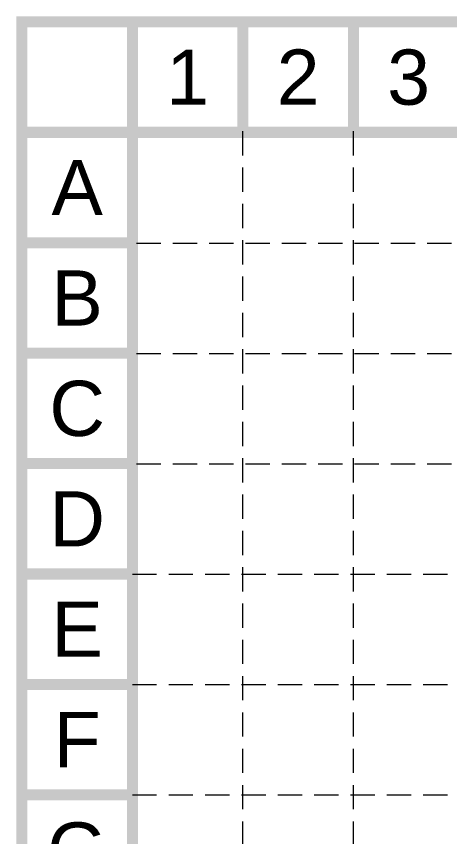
# Model space of a CAD drawing. Header units: inches. Extents: x 43981 to 49538, y 44001 to 47429.
# Drawn here: x 43981 to 44316, y 46794 to 47429 of the extents above; entities that cross this region are included whole.
import ezdxf
from ezdxf.enums import TextEntityAlignment as Align

# ---------------------------------------------------------------- set-up
doc = ezdxf.new("R2010")
doc.units = ezdxf.units.IN
doc.header["$MEASUREMENT"] = 0
doc.linetypes.add('HIDDEN', pattern=[0.375, 0.25, -0.125])
doc.layers.add('BASE', color=7, linetype='Continuous')
doc.layers.add('GRID', color=254, linetype='HIDDEN')
doc.styles.get("Standard").update_dxf_attribs({"font": 'ARIAL.TTF'})

msp = doc.modelspace()

# ---------------------------------------------------------------- linework, layer by layer
at = {"layer": 'BASE', "const_width": 8.55}
for points in [[(43985.19, 44004.89), (49457.19, 44004.89), (49457.19, 47424.89), (43985.19, 47424.89)], [(44070.69, 44090.39), (49371.69, 44090.39), (49371.69, 47339.39), (44070.69, 47339.39)]]:
    msp.add_lwpolyline(points, close=True, dxfattribs=at)
for points in [[(44070.69, 47339.39), (44070.69, 47424.89)], [(44156.19, 47339.39), (44156.19, 47424.89)], [(44241.69, 47339.39), (44241.69, 47424.89)], [(44070.69, 47339.39), (43985.19, 47339.39)], [(44070.69, 47253.89), (43985.19, 47253.89)], [(44070.69, 47168.39), (43985.19, 47168.39)], [(44070.69, 47082.89), (43985.19, 47082.89)], [(44070.69, 46997.39), (43985.19, 46997.39)], [(44070.69, 46911.89), (43985.19, 46911.89)], [(44070.69, 46826.39), (43985.19, 46826.39)]]:
    msp.add_lwpolyline(points, dxfattribs=at)
at = {"layer": 'GRID', "color": 252, "linetype": 'HIDDEN', "lineweight": 0, "ltscale": 75}
for p, q in [((44155.91, 47340.2), (44155.91, 44346.51)), ((44241.41, 47340.2), (44241.41, 44346.51)), ((44073.84, 47253.61), (49374.84, 47253.61)), ((44073.84, 47168.11), (49374.84, 47168.11)), ((44073.84, 47082.61), (49374.84, 47082.61)), ((44070.69, 46997.39), (49371.69, 46997.39)), ((44070.69, 46911.89), (49371.69, 46911.89)), ((44070.69, 46826.39), (49371.69, 46826.39))]:
    msp.add_line(p, q, dxfattribs=at)

# ---------------------------------------------------------------- texts
at = {"layer": 'BASE'}
for s, p in [('1', (44113.44, 47382.14)), ('2', (44198.94, 47382.14)), ('3', (44284.44, 47382.14)), ('A', (44027.94, 47296.64)), ('B', (44027.94, 47211.14)), ('C', (44027.94, 47125.64)), ('D', (44027.94, 47040.14)), ('E', (44027.94, 46954.64)), ('F', (44027.94, 46869.14)), ('G', (44027.94, 46783.64))]:
    msp.add_text(s, height=42.75, dxfattribs=at).set_placement(p, align=Align.MIDDLE_CENTER)

doc.saveas('drawing.dxf')
